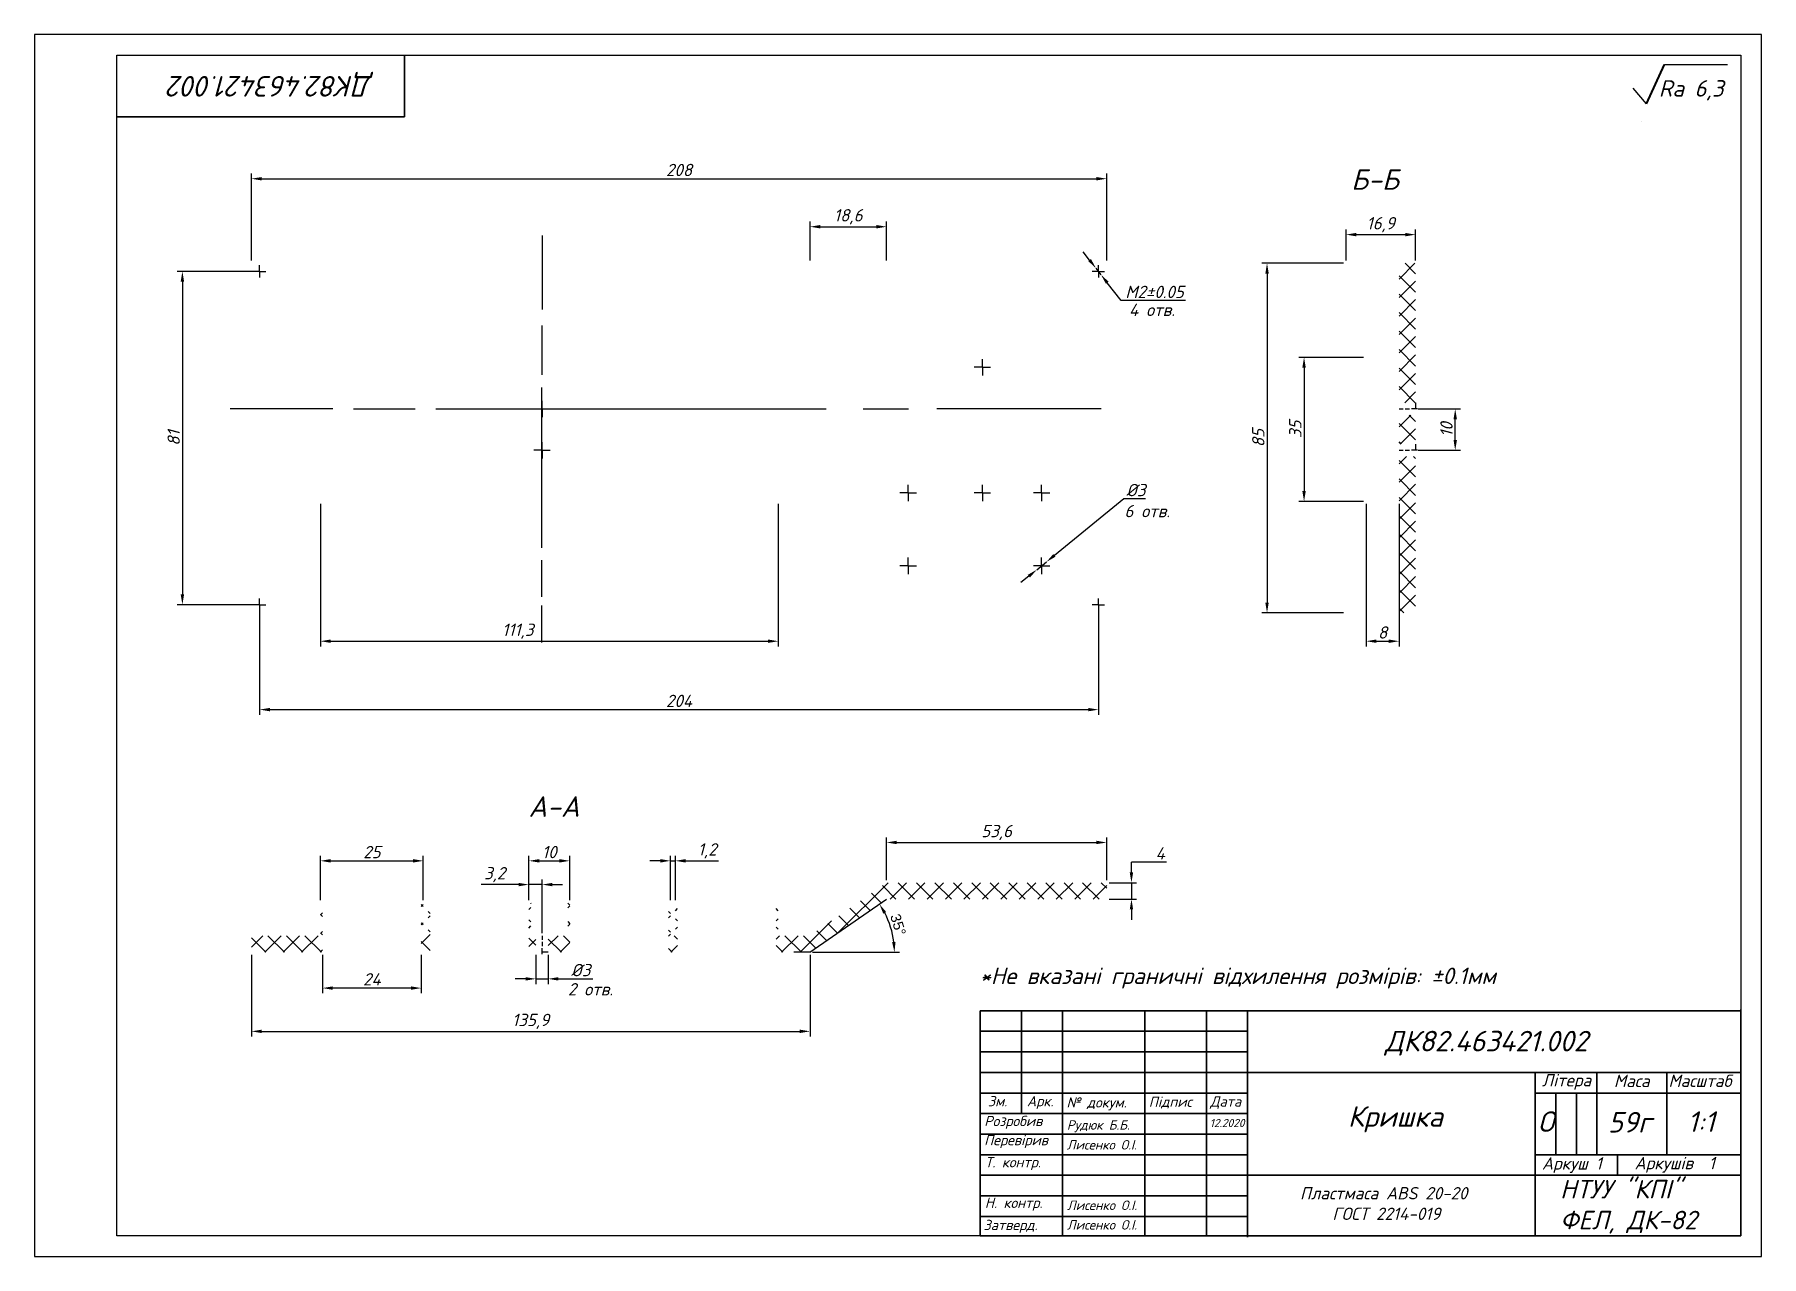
# Paper-space layout 'Лист1' of a CAD drawing. Header units: millimetres. Extents: x 0 to 420, y 0 to 297.
import ezdxf

# ---------------------------------------------------------------- set-up
doc = ezdxf.new("R2010")
doc.units = ezdxf.units.MM
doc.layers.add('MD_Штриховка', color=7, linetype='Continuous', lineweight=25)
doc.layers.add('схема', color=7, linetype='Continuous', lineweight=35)
doc.styles.get("Standard").update_dxf_attribs({"font": 'arial.ttf'})
doc.styles.add('стиль1', font='isocpeui.ttf')
doc.dimstyles.new('ISO-25', dxfattribs={"dimtxt": 2.5, "dimasz": 2.5, "dimexe": 1.25, "dimexo": 0.625, "dimtad": 1, "dimtxsty": 'Standard', "dimcen": 2.5, "dimadec": 0, "dimazin": 0, "dimtfac": 1, "dimtmove": 0, "dimatfit": 3, "dimfxl": 1, "dimarcsym": 0})
doc.dimstyles.new('Копия ISO-25', dxfattribs={"dimtxt": 2.5, "dimasz": 2.5, "dimexe": 1.25, "dimexo": 0.625, "dimtad": 1, "dimtih": 1, "dimtoh": 1, "dimtxsty": 'Standard', "dimcen": 2.5, "dimadec": 0, "dimazin": 0, "dimtfac": 1, "dimtmove": 1, "dimatfit": 3, "dimfxl": 1, "dimarcsym": 0})

# ---------------------------------------------------------------- blocks, each defined once
blk = doc.blocks.new('*D11')
at = {"color": 0, "lineweight": -2, "transparency": 16777216}
for p, q in [((121.93, 73.31), (121.93, 66.22)), ((124.93, 73.31), (124.93, 66.22)), ((119.43, 67.47), (116.93, 67.47)), ((121.93, 67.47), (124.93, 67.47)), ((127.43, 67.47), (135.77, 67.47))]:
    blk.add_line(p, q, dxfattribs=at)
at = {"color": 0, "transparency": 16777216}
for points in [[(119.43, 67.89), (119.43, 67.06), (121.93, 67.47)], [(127.43, 67.89), (127.43, 67.06), (124.93, 67.47)]]:
    blk.add_solid(points, dxfattribs=at)
at = {"layer": 'Defpoints', "color": 0, "transparency": 16777216}
for p in [(121.93, 73.94), (124.93, 73.94), (124.93, 67.47)]:
    blk.add_point(p, dxfattribs=at)
at = {"color": 0, "transparency": 16777216, "insert": (132.85, 69.6), "char_height": 2.5, "attachment_point": 5}
blk.add_mtext('{\\fISOCPEUR|b0|i1|c0|p34;\\H1.2x;%%C\\fISOCPEUR|b0|i1|c204|p34;3}', dxfattribs=at)
blk = doc.blocks.new('*D12')
at = {"color": 0, "lineweight": -2, "transparency": 16777216}
for p, q in [((323.24, 218.53), (307.51, 218.53)), ((308.76, 216.03), (308.76, 186.03)), ((323.24, 183.53), (307.51, 183.53))]:
    blk.add_line(p, q, dxfattribs=at)
at = {"color": 0, "transparency": 16777216}
for points in [[(308.34, 216.03), (309.17, 216.03), (308.76, 218.53)], [(308.34, 186.03), (309.17, 186.03), (308.76, 183.53)]]:
    blk.add_solid(points, dxfattribs=at)
at = {"layer": 'Defpoints', "color": 0, "transparency": 16777216}
for p in [(323.86, 218.53), (308.76, 183.53), (323.86, 183.53)]:
    blk.add_point(p, dxfattribs=at)
at = {"color": 0, "transparency": 16777216, "insert": (306.63, 201.03), "char_height": 2.5, "attachment_point": 5, "rotation": 90}
blk.add_mtext('{\\fISOCPEUR|b0|i1|c204|p34;\\H1.2x;35}', dxfattribs=at)
blk = doc.blocks.new('*D13')
at = {"color": 0, "lineweight": -2, "transparency": 16777216}
for p, q in [((318.33, 241.42), (298.5, 241.42)), ((299.75, 238.92), (299.75, 158.92)), ((318.33, 156.42), (298.5, 156.42))]:
    blk.add_line(p, q, dxfattribs=at)
at = {"color": 0, "transparency": 16777216}
for points in [[(299.34, 238.92), (300.17, 238.92), (299.75, 241.42)], [(299.34, 158.92), (300.17, 158.92), (299.75, 156.42)]]:
    blk.add_solid(points, dxfattribs=at)
at = {"layer": 'Defpoints', "color": 0, "transparency": 16777216}
for p in [(318.96, 241.42), (299.75, 156.42), (318.96, 156.42)]:
    blk.add_point(p, dxfattribs=at)
at = {"color": 0, "transparency": 16777216, "insert": (297.63, 198.92), "char_height": 2.5, "attachment_point": 5, "rotation": 90}
blk.add_mtext('{\\fISOCPEUR|b0|i1|c204|p34;\\H1.2x;85}', dxfattribs=at)
blk = doc.blocks.new('*D14')
at = {"color": 0, "lineweight": -2, "transparency": 16777216}
for p, q in [((336.49, 206), (346.77, 206)), ((345.52, 198.45), (345.52, 203.5)), ((336.49, 195.95), (346.77, 195.95))]:
    blk.add_line(p, q, dxfattribs=at)
at = {"color": 0, "transparency": 16777216}
for points in [[(345.11, 203.5), (345.94, 203.5), (345.52, 206)], [(345.11, 198.45), (345.94, 198.45), (345.52, 195.95)]]:
    blk.add_solid(points, dxfattribs=at)
at = {"layer": 'Defpoints', "color": 0, "transparency": 16777216}
for p in [(335.86, 206), (345.52, 206), (335.86, 195.95)]:
    blk.add_point(p, dxfattribs=at)
at = {"color": 0, "transparency": 16777216, "insert": (343.4, 200.98), "char_height": 2.5, "attachment_point": 5, "rotation": 90}
blk.add_mtext('{\\fISOCPEUR|b0|i1|c204|p34;\\H1.2x;10}', dxfattribs=at)
blk = doc.blocks.new('*D15')
at = {"color": 0, "lineweight": -2, "transparency": 16777216}
for p, q in [((69.54, 86.56), (69.54, 97.41)), ((94.54, 86.56), (94.54, 97.41)), ((72.04, 96.16), (92.04, 96.16))]:
    blk.add_line(p, q, dxfattribs=at)
at = {"color": 0, "transparency": 16777216}
for points in [[(72.04, 96.58), (72.04, 95.74), (69.54, 96.16)], [(92.04, 96.58), (92.04, 95.74), (94.54, 96.16)]]:
    blk.add_solid(points, dxfattribs=at)
at = {"layer": 'Defpoints', "color": 0, "transparency": 16777216}
for p in [(94.54, 96.16), (69.54, 85.94), (94.54, 85.94)]:
    blk.add_point(p, dxfattribs=at)
at = {"color": 0, "transparency": 16777216, "insert": (82.04, 98.29), "char_height": 2.5, "attachment_point": 5}
blk.add_mtext('{\\fISOCPEUR|b0|i1|c204|p34;\\H1.2x;25}', dxfattribs=at)
blk = doc.blocks.new('*D16')
at = {"color": 0, "lineweight": -2, "transparency": 16777216}
for p, q in [((70.04, 73.31), (70.04, 63.98)), ((94.04, 73.31), (94.04, 63.98)), ((91.54, 65.23), (72.54, 65.23))]:
    blk.add_line(p, q, dxfattribs=at)
at = {"color": 0, "transparency": 16777216}
for points in [[(72.54, 65.65), (72.54, 64.81), (70.04, 65.23)], [(91.54, 65.65), (91.54, 64.81), (94.04, 65.23)]]:
    blk.add_solid(points, dxfattribs=at)
at = {"layer": 'Defpoints', "color": 0, "transparency": 16777216}
for p in [(70.04, 73.94), (94.04, 73.94), (70.04, 65.23)]:
    blk.add_point(p, dxfattribs=at)
at = {"color": 0, "transparency": 16777216, "insert": (82.04, 67.36), "char_height": 2.5, "attachment_point": 5}
blk.add_mtext('{\\fISOCPEUR|b0|i1|c204|p34;\\H1.2x;24}', dxfattribs=at)
blk = doc.blocks.new('*D17')
at = {"color": 0, "lineweight": -2, "transparency": 16777216}
for p, q in [((52.75, 242.05), (52.75, 263.21)), ((55.25, 261.96), (258.25, 261.96)), ((260.75, 242.05), (260.75, 263.21))]:
    blk.add_line(p, q, dxfattribs=at)
at = {"color": 0, "transparency": 16777216}
for points in [[(55.25, 262.37), (55.25, 261.54), (52.75, 261.96)], [(258.25, 262.37), (258.25, 261.54), (260.75, 261.96)]]:
    blk.add_solid(points, dxfattribs=at)
at = {"layer": 'Defpoints', "color": 0, "transparency": 16777216}
for p in [(260.75, 261.96), (52.75, 241.42), (260.75, 241.42)]:
    blk.add_point(p, dxfattribs=at)
at = {"color": 0, "transparency": 16777216, "insert": (156.75, 264.08), "char_height": 2.5, "attachment_point": 5}
blk.add_mtext('{\\fISOCPEUR|b0|i1|c204|p34;\\H1.2x;208}', dxfattribs=at)
blk = doc.blocks.new('*D18')
at = {"color": 0, "lineweight": -2, "transparency": 16777216}
for p, q in [((188.6, 242.05), (188.6, 251.54)), ((191.1, 250.29), (204.7, 250.29)), ((207.2, 242.05), (207.2, 251.54))]:
    blk.add_line(p, q, dxfattribs=at)
at = {"color": 0, "transparency": 16777216}
for points in [[(191.1, 250.71), (191.1, 249.87), (188.6, 250.29)], [(204.7, 250.71), (204.7, 249.87), (207.2, 250.29)]]:
    blk.add_solid(points, dxfattribs=at)
at = {"layer": 'Defpoints', "color": 0, "transparency": 16777216}
for p in [(207.2, 250.29), (188.6, 241.42), (207.2, 241.42)]:
    blk.add_point(p, dxfattribs=at)
at = {"color": 0, "transparency": 16777216, "insert": (197.9, 252.72), "char_height": 2.5, "width": 3.1273, "attachment_point": 5}
blk.add_mtext('{\\fISOCPEUR|b0|i1|c204|p34;\\H1.2x;18\\fISOCPEUR|b0|i1|c0|p34;,6}', dxfattribs=at)
blk = doc.blocks.new('*D19')
at = {"color": 0, "lineweight": -2, "transparency": 16777216}
for p, q in [((52.75, 73.31), (52.75, 53.46)), ((188.6, 73.31), (188.6, 53.46)), ((55.25, 54.71), (186.1, 54.71))]:
    blk.add_line(p, q, dxfattribs=at)
at = {"color": 0, "transparency": 16777216}
for points in [[(55.25, 55.13), (55.25, 54.3), (52.75, 54.71)], [(186.1, 55.13), (186.1, 54.3), (188.6, 54.71)]]:
    blk.add_solid(points, dxfattribs=at)
at = {"layer": 'Defpoints', "color": 0, "transparency": 16777216}
for p in [(52.75, 73.94), (188.6, 73.94), (188.6, 54.71)]:
    blk.add_point(p, dxfattribs=at)
at = {"color": 0, "transparency": 16777216, "insert": (120.67, 57.14), "char_height": 2.5, "attachment_point": 5}
blk.add_mtext('{\\fISOCPEUR|b0|i1|c204|p34;\\H1.2x;135,9}', dxfattribs=at)
blk = doc.blocks.new('*D20')
at = {"color": 0, "lineweight": -2, "transparency": 16777216}
for p, q in [((120.24, 86.56), (120.24, 97.41)), ((130.16, 86.56), (130.16, 97.41)), ((122.74, 96.16), (127.66, 96.16))]:
    blk.add_line(p, q, dxfattribs=at)
at = {"color": 0, "transparency": 16777216}
for points in [[(122.74, 96.58), (122.74, 95.74), (120.24, 96.16)], [(127.66, 96.58), (127.66, 95.74), (130.16, 96.16)]]:
    blk.add_solid(points, dxfattribs=at)
at = {"layer": 'Defpoints', "color": 0, "transparency": 16777216}
for p in [(130.16, 96.16), (120.24, 85.94), (130.16, 85.94)]:
    blk.add_point(p, dxfattribs=at)
at = {"color": 0, "transparency": 16777216, "insert": (125.2, 98.29), "char_height": 2.5, "attachment_point": 5}
blk.add_mtext('{\\fISOCPEUR|b0|i1|c204|p34;\\H1.2x;10}', dxfattribs=at)
blk = doc.blocks.new('*D21')
at = {"color": 0, "lineweight": -2, "transparency": 16777216}
for p, q in [((69.54, 182.9), (69.54, 148.29)), ((180.88, 182.9), (180.88, 148.29)), ((72.04, 149.54), (178.38, 149.54))]:
    blk.add_line(p, q, dxfattribs=at)
at = {"color": 0, "transparency": 16777216}
for points in [[(72.04, 149.96), (72.04, 149.13), (69.54, 149.54)], [(178.38, 149.96), (178.38, 149.13), (180.88, 149.54)]]:
    blk.add_solid(points, dxfattribs=at)
at = {"layer": 'Defpoints', "color": 0, "transparency": 16777216}
for p in [(69.54, 183.53), (180.88, 183.53), (180.88, 149.54)]:
    blk.add_point(p, dxfattribs=at)
at = {"color": 0, "transparency": 16777216, "insert": (117.55, 151.97), "char_height": 2.5, "attachment_point": 5}
blk.add_mtext('{\\fISOCPEUR|b0|i1|c204|p34;\\H1.2x;111\\fISOCPEUR|b0|i1|c0|p34;,3}', dxfattribs=at)
blk = doc.blocks.new('*D22')
at = {"color": 0, "lineweight": -2, "transparency": 16777216}
for p, q in [((154.66, 86.56), (154.66, 97.41)), ((155.88, 86.56), (155.88, 97.41)), ((152.16, 96.16), (149.66, 96.16)), ((154.66, 96.16), (155.88, 96.16)), ((158.38, 96.16), (166.35, 96.16))]:
    blk.add_line(p, q, dxfattribs=at)
at = {"color": 0, "transparency": 16777216}
for points in [[(152.16, 96.58), (152.16, 95.74), (154.66, 96.16)], [(158.38, 96.58), (158.38, 95.74), (155.88, 96.16)]]:
    blk.add_solid(points, dxfattribs=at)
at = {"layer": 'Defpoints', "color": 0, "transparency": 16777216}
for p in [(155.88, 96.16), (154.66, 85.94), (155.88, 85.94)]:
    blk.add_point(p, dxfattribs=at)
at = {"color": 0, "transparency": 16777216, "insert": (163.61, 98.59), "char_height": 2.5, "attachment_point": 5}
blk.add_mtext('{\\fISOCPEUR|b0|i1|c204|p34;\\H1.2x;1,2}', dxfattribs=at)
blk = doc.blocks.new('*D23')
at = {"color": 0, "lineweight": -2, "transparency": 16777216}
for p, q in [((323.86, 182.9), (323.86, 148.29)), ((331.86, 182.9), (331.86, 148.29)), ((326.36, 149.54), (329.36, 149.54))]:
    blk.add_line(p, q, dxfattribs=at)
at = {"color": 0, "transparency": 16777216}
for points in [[(326.36, 149.96), (326.36, 149.13), (323.86, 149.54)], [(329.36, 149.96), (329.36, 149.13), (331.86, 149.54)]]:
    blk.add_solid(points, dxfattribs=at)
at = {"layer": 'Defpoints', "color": 0, "transparency": 16777216}
for p in [(323.86, 183.53), (331.86, 183.53), (331.86, 149.54)]:
    blk.add_point(p, dxfattribs=at)
at = {"color": 0, "transparency": 16777216, "insert": (327.86, 151.67), "char_height": 2.5, "attachment_point": 5}
blk.add_mtext('{\\fISOCPEUR|b0|i1|c204|p34;\\H1.2x;8}', dxfattribs=at)
blk = doc.blocks.new('*D24')
at = {"color": 0, "lineweight": -2, "transparency": 16777216}
for p, q in [((266.78, 93.34), (266.78, 95.84)), ((275.32, 95.84), (266.78, 95.84)), ((261.38, 90.84), (268.03, 90.84)), ((266.78, 90.84), (266.78, 86.84)), ((261.38, 86.84), (268.03, 86.84)), ((266.78, 84.34), (266.78, 81.84))]:
    blk.add_line(p, q, dxfattribs=at)
at = {"color": 0, "transparency": 16777216}
for points in [[(266.36, 93.34), (267.19, 93.34), (266.78, 90.84)], [(266.36, 84.34), (267.19, 84.34), (266.78, 86.84)]]:
    blk.add_solid(points, dxfattribs=at)
at = {"layer": 'Defpoints', "color": 0, "transparency": 16777216}
for p in [(260.75, 90.84), (260.75, 86.84), (266.78, 86.84)]:
    blk.add_point(p, dxfattribs=at)
at = {"color": 0, "transparency": 16777216, "insert": (273.77, 97.97), "char_height": 2.5, "attachment_point": 5}
blk.add_mtext('{\\fISOCPEUR|b0|i1|c204|p34;\\H1.2x;4}', dxfattribs=at)
blk = doc.blocks.new('*D25')
at = {"color": 0, "lineweight": -2, "transparency": 16777216}
for p, q in [((318.96, 242.05), (318.96, 249.62)), ((321.46, 248.37), (333.36, 248.37)), ((335.86, 242.05), (335.86, 249.62))]:
    blk.add_line(p, q, dxfattribs=at)
at = {"color": 0, "transparency": 16777216}
for points in [[(321.46, 248.79), (321.46, 247.95), (318.96, 248.37)], [(333.36, 248.79), (333.36, 247.95), (335.86, 248.37)]]:
    blk.add_solid(points, dxfattribs=at)
at = {"layer": 'Defpoints', "color": 0, "transparency": 16777216}
for p in [(335.86, 248.37), (318.96, 241.42), (335.86, 241.42)]:
    blk.add_point(p, dxfattribs=at)
at = {"color": 0, "transparency": 16777216, "insert": (327.41, 250.79), "char_height": 2.5, "width": 2.95, "attachment_point": 5}
blk.add_mtext('{\\fISOCPEUR|b0|i1|c204|p34;\\H1.2x;16\\fISOCPEUR|b0|i1|c0|p34;,9}', dxfattribs=at)
blk = doc.blocks.new('*D26')
at = {"color": 0, "lineweight": -2, "transparency": 16777216}
for p, q in [((117.74, 90.39), (108.6, 90.39)), ((120.24, 86.56), (120.24, 91.64)), ((123.43, 90.39), (120.24, 90.39)), ((123.43, 78.56), (123.43, 91.64)), ((125.93, 90.39), (128.43, 90.39))]:
    blk.add_line(p, q, dxfattribs=at)
at = {"color": 0, "transparency": 16777216}
for points in [[(117.74, 90.8), (117.74, 89.97), (120.24, 90.39)], [(125.93, 90.8), (125.93, 89.97), (123.43, 90.39)]]:
    blk.add_solid(points, dxfattribs=at)
at = {"layer": 'Defpoints', "color": 0, "transparency": 16777216}
for p in [(120.24, 90.39), (120.24, 85.94), (123.43, 77.94)]:
    blk.add_point(p, dxfattribs=at)
at = {"color": 0, "transparency": 16777216, "insert": (111.92, 92.81), "char_height": 2.5, "attachment_point": 5}
blk.add_mtext('{\\fISOCPEUR|b0|i1|c204|p34;\\H1.2x;3,2}', dxfattribs=at)
blk = doc.blocks.new('*D27')
at = {"color": 0, "lineweight": -2, "transparency": 16777216}
for p, q in [((256.6, 242.19), (255.06, 244.16)), ((258.14, 240.21), (259.36, 238.63)), ((264.28, 232.32), (260.9, 236.66)), ((279.89, 232.32), (264.28, 232.32))]:
    blk.add_line(p, q, dxfattribs=at)
at = {"color": 0, "transparency": 16777216}
for points in [[(256.93, 242.44), (256.27, 241.93), (258.14, 240.21)], [(261.23, 236.92), (260.57, 236.41), (259.36, 238.63)]]:
    blk.add_solid(points, dxfattribs=at)
at = {"layer": 'Defpoints', "color": 0, "transparency": 16777216}
for p in [(258.14, 240.21), (259.36, 238.63)]:
    blk.add_point(p, dxfattribs=at)
at = {"color": 0, "transparency": 16777216, "insert": (272.4, 234.45), "char_height": 2.5, "attachment_point": 5}
blk.add_mtext('{\\fISOCPEUR|b0|i1|c204|p34;\\H1.2x;М\\fISOCPEUR|b0|i1|c0|p34;2±0.05}', dxfattribs=at)
blk = doc.blocks.new('*D28')
at = {"color": 0, "lineweight": -2, "transparency": 16777216}
for p, q in [((264.96, 184.15), (248.04, 170.4)), ((270.16, 184.15), (264.96, 184.15)), ((243.77, 166.93), (246.1, 168.82)), ((241.83, 165.36), (239.89, 163.78))]:
    blk.add_line(p, q, dxfattribs=at)
at = {"color": 0, "transparency": 16777216}
for points in [[(247.77, 170.72), (248.3, 170.08), (246.1, 168.82)], [(241.56, 165.68), (242.09, 165.03), (243.77, 166.93)]]:
    blk.add_solid(points, dxfattribs=at)
at = {"layer": 'Defpoints', "color": 0, "transparency": 16777216}
for p in [(246.1, 168.82), (243.77, 166.93)]:
    blk.add_point(p, dxfattribs=at)
at = {"color": 0, "transparency": 16777216, "insert": (267.87, 186.28), "char_height": 2.5, "attachment_point": 5}
blk.add_mtext('{\\fISOCPEUR|b0|i1|c0|p34;\\H1.2x;%%C\\fISOCPEUR|b0|i1|c204|p34;3}', dxfattribs=at)
blk = doc.blocks.new('*D29')
at = {"color": 0, "lineweight": -2, "transparency": 16777216}
blk.add_line((189.22, 73.94), (210.39, 73.94), dxfattribs=at)
blk.add_arc((188.6, 73.94), 20.54, 6.9774, 27.7684, dxfattribs=at)
at = {"color": 0, "transparency": 16777216}
for points in [[(206.42, 83.29), (207.13, 83.72), (205.48, 85.64)], [(209.4, 76.46), (208.57, 76.41), (209.14, 73.94)]]:
    blk.add_solid(points, dxfattribs=at)
at = {"layer": 'Defpoints', "color": 0, "transparency": 16777216}
for p in [(207.2, 86.84), (208.72, 78.06), (184.67, 73.94), (188.6, 73.94), (188.6, 73.94)]:
    blk.add_point(p, dxfattribs=at)
at = {"color": 0, "transparency": 16777216, "insert": (210.02, 80.64), "char_height": 2.5, "attachment_point": 5, "rotation": 287.3729}
blk.add_mtext('35°', dxfattribs=at)
blk = doc.blocks.new('*D30')
at = {"color": 0, "lineweight": -2, "transparency": 16777216}
for p, q in [((54.13, 239.42), (34.71, 239.42)), ((35.96, 236.92), (35.96, 160.92)), ((54.13, 158.42), (34.71, 158.42))]:
    blk.add_line(p, q, dxfattribs=at)
at = {"color": 0, "transparency": 16777216}
for points in [[(35.54, 236.92), (36.38, 236.92), (35.96, 239.42)], [(35.54, 160.92), (36.38, 160.92), (35.96, 158.42)]]:
    blk.add_solid(points, dxfattribs=at)
at = {"layer": 'Defpoints', "color": 0, "transparency": 16777216}
for p in [(54.75, 239.42), (35.96, 158.42), (54.75, 158.42)]:
    blk.add_point(p, dxfattribs=at)
at = {"color": 0, "transparency": 16777216, "insert": (33.84, 198.92), "char_height": 2.5, "attachment_point": 5, "rotation": 90}
blk.add_mtext('{\\fISOCPEUR|b0|i1|c204|p34;\\H1.2x;81}', dxfattribs=at)
blk = doc.blocks.new('*D31')
at = {"color": 0, "lineweight": -2, "transparency": 16777216}
for p, q in [((207.2, 91.47), (207.2, 101.87)), ((260.75, 91.47), (260.75, 101.87)), ((209.7, 100.62), (258.25, 100.62))]:
    blk.add_line(p, q, dxfattribs=at)
at = {"color": 0, "transparency": 16777216}
for points in [[(209.7, 101.04), (209.7, 100.21), (207.2, 100.62)], [(258.25, 101.04), (258.25, 100.21), (260.75, 100.62)]]:
    blk.add_solid(points, dxfattribs=at)
at = {"layer": 'Defpoints', "color": 0, "transparency": 16777216}
for p in [(260.75, 100.62), (207.2, 90.84), (260.75, 90.84)]:
    blk.add_point(p, dxfattribs=at)
at = {"color": 0, "transparency": 16777216, "insert": (233.98, 103.05), "char_height": 2.5, "attachment_point": 5}
blk.add_mtext('{\\fISOCPEUR|b0|i1|c204|p34;\\H1.2x;53,6}', dxfattribs=at)
blk = doc.blocks.new('*D32')
at = {"color": 0, "lineweight": -2, "transparency": 16777216}
for p, q in [((54.75, 157.8), (54.75, 131.66)), ((258.75, 157.8), (258.75, 131.66)), ((57.25, 132.91), (256.25, 132.91))]:
    blk.add_line(p, q, dxfattribs=at)
at = {"color": 0, "transparency": 16777216}
for points in [[(57.25, 133.33), (57.25, 132.5), (54.75, 132.91)], [(256.25, 133.33), (256.25, 132.5), (258.75, 132.91)]]:
    blk.add_solid(points, dxfattribs=at)
at = {"layer": 'Defpoints', "color": 0, "transparency": 16777216}
for p in [(54.75, 158.42), (258.75, 158.42), (258.75, 132.91)]:
    blk.add_point(p, dxfattribs=at)
at = {"color": 0, "transparency": 16777216, "insert": (156.75, 135.04), "char_height": 2.5, "attachment_point": 5}
blk.add_mtext('{\\fISOCPEUR|b0|i1|c204|p34;\\H1.2x;204}', dxfattribs=at)

psp = doc.layouts.new('Лист1')

# ---------------------------------------------------------------- hatches: boundary and pattern name
at = {"layer": 'MD_Штриховка'}
h = psp.add_hatch(dxfattribs=at)
h.set_pattern_fill('ANSI37', color=256, style=0)
h.paths.add_polyline_path([(335.86, 194.446), (331.86, 194.446), (331.86, 156.424), (335.86, 156.424)], flags=0)
h.paths.add_polyline_path([(335.86, 204.505), (331.86, 204.505), (331.86, 197.446), (335.86, 197.446)], flags=0)
h.paths.add_polyline_path([(331.86, 207.505), (335.86, 207.505), (335.86, 241.424), (331.86, 241.424)], flags=0)
h = psp.add_hatch(dxfattribs=at)
h.set_pattern_fill('ANSI37', color=256, style=0)
h.paths.add_polyline_path([(69.54, 85.935), (69.54, 77.935), (52.75, 77.935), (52.75, 73.935), (70.04, 73.935), (70.04, 85.935)], flags=0)
h.paths.add_polyline_path([(95.74, 85.935), (95.74, 77.935), (94.54, 77.935), (94.54, 85.935), (94.04, 85.935), (94.04, 73.935), (96.24, 73.935), (96.24, 85.935)], flags=0)
h.paths.add_polyline_path([(154.662, 77.935), (154.662, 85.935), (154.162, 85.935), (154.162, 73.935), (156.383, 73.935), (156.383, 85.935), (155.883, 85.935), (155.883, 77.935)], flags=0)
h.paths.add_polyline_path([(124.935, 77.935), (124.935, 73.935), (130.162, 73.935), (130.162, 85.935), (129.662, 85.935), (129.662, 77.935)], flags=0)
h.paths.add_polyline_path([(121.935, 73.935), (121.935, 77.935), (120.74, 77.935), (120.74, 85.935), (120.24, 85.935), (120.24, 73.935)], flags=0)
h.paths.add_polyline_path([(188.597, 73.935), (207.202, 86.84), (260.75, 86.84), (260.75, 90.84), (207.202, 90.84), (188.597, 77.935), (180.883, 77.935), (180.883, 85.935), (180.383, 85.935), (180.383, 73.935)], flags=0)

# ---------------------------------------------------------------- linework, layer by layer
for p, q in [((0, 297), (0, 0)), ((420, 297), (0, 297)), ((420, 0), (420, 297)), ((20, 292), (415, 292)), ((20, 5), (20, 292)), ((20, 277), (20, 292)), ((20, 292), (90, 292)), ((415, 292), (415, 5)), ((396.385, 289.726), (411.71, 289.726)), ((392, 280.125), (388.774, 283.945)), ((123.435, 248.185), (123.435, 230.185)), ((54.75, 239.424), (53.25, 239.424)), ((54.75, 239.424), (54.75, 240.924)), ((54.75, 239.424), (56.25, 239.424)), ((54.75, 239.424), (54.75, 237.924)), ((258.75, 239.424), (257.25, 239.424)), ((258.75, 239.424), (258.75, 240.924)), ((258.75, 239.424), (260.25, 239.424)), ((258.75, 239.424), (258.75, 237.924)), ((123.407, 226.3), (123.407, 214.3)), ((230.514, 216.121), (228.514, 216.121)), ((230.514, 216.121), (230.514, 218.121)), ((230.514, 216.121), (232.514, 216.121)), ((230.514, 216.121), (230.514, 214.121)), ((123.407, 202.248), (123.407, 211.248)), ((72.568, 206.005), (47.568, 206.005)), ((77.568, 206.005), (92.568, 206.005)), ((97.568, 206.005), (192.568, 206.005)), ((123.435, 206.005), (123.435, 208.005)), ((123.435, 206.005), (123.435, 204.005)), ((201.568, 206.005), (212.568, 206.005)), ((239.41, 206.005), (219.41, 206.005)), ((259.41, 206.005), (239.41, 206.005)), ((331.86, 206.005), (332.86, 206.005)), ((333.36, 206.005), (334.36, 206.005)), ((336.36, 206.005), (334.86, 206.005)), ((335.86, 207.505), (335.86, 206.005)), ((335.86, 207.505), (335.86, 206.005)), ((335.86, 207.505), (335.86, 206.005)), ((123.407, 172.248), (123.407, 202.248)), ((123.435, 195.946), (123.435, 197.946)), ((335.86, 197.446), (335.86, 195.946)), ((335.86, 197.446), (335.86, 195.946)), ((123.435, 195.946), (121.435, 195.946)), ((123.435, 195.946), (125.435, 195.946)), ((123.435, 195.946), (123.435, 193.946)), ((331.86, 195.946), (332.86, 195.946)), ((333.36, 195.946), (334.36, 195.946)), ((336.36, 195.946), (334.86, 195.946)), ((212.479, 185.579), (210.479, 185.579)), ((212.479, 185.579), (212.479, 187.579)), ((212.479, 185.579), (214.479, 185.579)), ((212.479, 185.579), (212.479, 183.579)), ((230.514, 185.579), (228.514, 185.579)), ((230.514, 185.579), (230.514, 187.579)), ((230.514, 185.579), (232.514, 185.579)), ((230.514, 185.579), (230.514, 183.579)), ((244.931, 185.579), (242.931, 185.579)), ((244.931, 185.579), (244.931, 187.579)), ((244.931, 185.579), (246.931, 185.579)), ((244.931, 185.579), (244.931, 183.579)), ((123.407, 160.3), (123.407, 169.248)), ((212.479, 167.878), (212.479, 169.878)), ((244.931, 167.878), (244.931, 169.878)), ((212.479, 167.878), (210.479, 167.878)), ((212.479, 167.878), (214.479, 167.878)), ((212.479, 167.878), (212.479, 165.878)), ((244.931, 167.878), (242.931, 167.878)), ((244.931, 167.878), (246.931, 167.878)), ((244.931, 167.878), (244.931, 165.878)), ((54.75, 158.424), (54.75, 159.924)), ((258.75, 158.424), (258.75, 159.924)), ((54.75, 158.424), (53.25, 158.424)), ((54.75, 158.424), (56.25, 158.424)), ((54.75, 158.424), (54.75, 156.924)), ((123.407, 149.248), (123.407, 158.248)), ((258.75, 158.424), (257.25, 158.424)), ((258.75, 158.424), (260.25, 158.424)), ((258.75, 158.424), (258.75, 156.924)), ((188.597, 73.935), (207.202, 86.84)), ((123.435, 77.935), (123.435, 76.935)), ((123.435, 76.435), (123.435, 75.435)), ((123.435, 73.435), (123.435, 74.935)), ((124.935, 73.935), (123.435, 73.935)), ((188.597, 73.935), (184.674, 73.935)), ((415, 5), (20, 5)), ((0, 0), (420, 0))]:
    psp.add_line(p, q)
at = {"layer": 'схема'}
for p, q in [((90, 277), (90, 292)), ((20, 277), (90, 277)), ((390.842, 275.934), (390.842, 275.934)), ((230, 5), (230, 59.717)), ((230, 59.717), (415, 59.717)), ((230, 59.717), (230, 5)), ((230, 35), (230, 59.717)), ((240, 59.717), (240, 35)), ((240, 59.717), (240, 34.717)), ((250, 5), (250, 59.717)), ((270, 59.717), (270, 5)), ((285, 59.717), (285, 5)), ((295, 59.717), (295, 4.717)), ((295, 5), (295, 59.717)), ((415, 5), (415, 60)), ((415, 45), (415, 60)), ((415, 59.717), (415, 5)), ((295, 54.717), (230, 54.717)), ((230, 49.717), (295, 49.717)), ((230, 45), (230, 35)), ((295, 44.717), (230, 44.717)), ((295, 44.717), (415, 44.717)), ((295, 44.717), (415, 44.717)), ((365, 44.717), (365, 5)), ((365, 40), (365, 44.717)), ((365, 25), (365, 44.717)), ((380, 44.717), (380, 24.717)), ((380, 44.717), (380, 40)), ((397, 44.717), (397, 24.717)), ((397, 44.717), (397, 25)), ((415, 45), (415, 40)), ((230, 39.717), (295, 39.717)), ((365, 40), (365, 25)), ((365, 39.717), (415, 39.717)), ((370, 39.717), (370, 24.717)), ((370, 39.717), (370, 25)), ((375, 39.717), (375, 24.717)), ((375, 39.717), (375, 25)), ((380, 40), (380, 25)), ((230, 30), (230, 35)), ((295, 34.717), (230, 34.717)), ((295, 35), (295, 30)), ((230, 29.717), (295, 29.717)), ((295, 24.717), (230, 24.717)), ((365, 25), (365, 20)), ((415, 24.717), (365, 24.717)), ((385, 24.717), (385, 19.717)), ((385, 20), (385, 24.717)), ((415, 25), (415, 20)), ((230, 19.717), (295, 19.717)), ((295, 5), (295, 20)), ((415, 19.717), (295, 19.717)), ((365, 20), (365, 5)), ((295, 14.717), (230, 14.717)), ((230, 9.717), (295, 9.717)), ((230, 5), (415, 5)), ((270, 5), (250, 5)), ((285, 5), (295, 5)), ((365, 5), (295, 5))]:
    psp.add_line(p, q, dxfattribs=at)
at = {"layer": 'схема', "lineweight": 40}
psp.add_line((392, 280.125), (396.385, 289.726), dxfattribs=at)

# ---------------------------------------------------------------- texts
at = {"attachment_point": 1}
for s, width, heights, insert, char_height in [('{\\fISOCPEUR|b0|i1|c0|p34;Ra 6,3}', 20.27334, [0], (395.029, 285.919), 4), ('{\\fISOCPEUR|b0|i1|c204|p34;4 отв.}', 15.64915, [3.656], (266.18, 231.582), 3), ('{\\fISOCPEUR|b0|i1|c204|p34;6 отв.}', 15.64915, [3.656], (265.066, 182.671), 3), ('{\\fISOCPEUR|b0|i1|c204|p34;*Не вказані граничні відхилення розмірів\\fISOCPEUR|b0|i1|c0|p34;:\\fISOCPEUR|b0|i1|c204|p34; ±0.1мм}', 150.91233, [0], (229.857, 70.209), 4), ('{\\fISOCPEUR|b0|i1|c204|p34;2 отв.}', 15.64915, [3.656], (129.725, 66.446), 3)]:
    psp.add_mtext_dynamic_manual_height_columns(s, width=width, gutter_width=12.5, heights=heights, dxfattribs=dict(at, insert=insert, char_height=char_height))
at = {"char_height": 5, "attachment_point": 1}
for s, insert, width in [('{\\fISOCPEUR|b0|i1|c204|p34;Б\\fISOCPEUR|b0|i1|c0|p34;-\\fISOCPEUR|b0|i1|c204|p34;Б}', (320.201, 264.269), 12.23687), ('{\\fISOCPEUR|b0|i1|c0|p34;A-A}', (120.135, 111.851), 6.11843)]:
    psp.add_mtext(s, dxfattribs=dict(at, insert=insert, width=width))
at = {"insert": (285.829, 33.427), "char_height": 2, "attachment_point": 1, "style": 'стиль1'}
psp.add_mtext_dynamic_manual_height_columns('12.2020', width=12.75587, gutter_width=12.5, heights=[2.689], dxfattribs=at)
at = {"layer": 'схема', "lineweight": 80, "insert": (82.139, 281.925), "char_height": 5, "attachment_point": 1, "rotation": 180, "style": 'стиль1'}
psp.add_mtext_dynamic_manual_height_columns('ДК82.463421.002', width=81.86775, gutter_width=12.5, heights=[0], dxfattribs=at)
at = {"layer": 'схема', "lineweight": 80, "insert": (328.417, 54.843), "char_height": 5, "attachment_point": 1, "style": 'стиль1'}
psp.add_mtext_dynamic_manual_height_columns('ДК82.463421.002', width=81.86775, gutter_width=12.5, heights=[0], dxfattribs=at)
at = {"layer": 'схема', "color": 0, "lineweight": 80, "attachment_point": 1, "style": 'стиль1'}
for s, width, insert, char_height in [('Літера', 13.34732, (366.612, 44.339), 3), ('Маса', 13.34732, (384.112, 44.164), 3), ('Масштаб', 13.34732, (397.389, 44.199), 3), ('Зм.', 8.25946, (231.87, 38.996), 2.5), ('Арк.', 8.25946, (241.358, 38.996), 2.5), ('№ докум.', 17.13629, (250.977, 38.691), 2.5), ('Підпис', 8.25946, (270.992, 38.848), 2.5), ('Дата', 8.25946, (285.932, 38.922), 2.5), ('Розробив', 20, (230.97, 34.17), 2.5), ('Перевірив', 20, (230.95, 29.534), 2.5), ('Т. контр.', 20, (231.168, 24.155), 2.5), ('Аркуш 1 ', 17.51191, (366.604, 24.113), 3), ('Аркушів  1', 26.54418, (389.13, 24.183), 3), ('НТУУ "КПІ"\\PФЕЛ, ДК-82', 41.25607, (371.013, 18.601), 4.5), ('Н. контр.', 20, (231.123, 14.284), 2.5), ('Затверд.', 20, (230.799, 8.892), 2.5)]:
    psp.add_mtext_dynamic_manual_height_columns(s, width=width, gutter_width=12.5, heights=[0], dxfattribs=dict(at, insert=insert, char_height=char_height))
at = {"layer": 'схема', "attachment_point": 1, "style": 'стиль1'}
for s, width, gutter_width, heights, insert, char_height in [('Кришка', 70, 17.5, [43.188], (319.41, 36.521), 5), ('О', 14.68521, 15, [0], (365.62, 35.279), 5), ('59г', 18.04963, 15, [0], (382.67, 35.123), 5), ('1:1', 14.68521, 15, [5.03], (402.023, 35.279), 5), ('\\pi15.74654;Пластмаса ABS 20-20\\P\\pi23.61472;ГОСТ 2214-019', 74.82717, 17.5, [43.188], (292.019, 16.87, 42.35), 3)]:
    psp.add_mtext_dynamic_manual_height_columns(s, width=width, gutter_width=gutter_width, heights=heights, dxfattribs=dict(at, insert=insert, char_height=char_height))
at = {"layer": 'схема', "char_height": 2.3, "attachment_point": 1, "style": 'стиль1'}
for s, insert in [('Рудюк Б.Б.', (251.072, 33.111)), ('Лисенко О.І.', (251.072, 28.284)), ('Лисенко О.І.', (251.129, 13.593)), ('Лисенко О.І.', (251.115, 8.821))]:
    psp.add_mtext(s, dxfattribs=dict(at, insert=insert))

# ---------------------------------------------------------------- dimensions: what is measured, and where the dimension line sits
for base, p1, p2, text, dimstyle, picture, middle in [((260.75, 261.958), (52.75, 241.424), (260.75, 241.424), '{\\fISOCPEUR|b0|i1|c204|p34;\\H1.2x;208}', 'ISO-25', '*D17', (156.75, 264.083)), ((207.202, 250.29), (188.597, 241.424), (207.202, 241.424), '{\\fISOCPEUR|b0|i1|c204|p34;\\H1.2x;18\\fISOCPEUR|b0|i1|c0|p34;,6}', 'ISO-25', '*D18', (197.899, 252.715)), ((335.86, 248.368), (318.956, 241.424), (335.86, 241.424), '{\\fISOCPEUR|b0|i1|c204|p34;\\H1.2x;16\\fISOCPEUR|b0|i1|c0|p34;,9}', 'Копия ISO-25', '*D25', (327.408, 250.793)), ((331.86, 149.543), (323.86, 183.53), (331.86, 183.53), '{\\fISOCPEUR|b0|i1|c204|p34;\\H1.2x;8}', 'ISO-25', '*D23', (327.86, 151.668)), ((260.75, 100.625), (207.202, 90.84), (260.75, 90.84), '{\\fISOCPEUR|b0|i1|c204|p34;\\H1.2x;53,6}', 'ISO-25', '*D31', (233.976, 103.05)), ((94.54, 96.161), (69.54, 85.935), (94.54, 85.935), '{\\fISOCPEUR|b0|i1|c204|p34;\\H1.2x;25}', 'ISO-25', '*D15', (82.04, 98.286)), ((130.162, 96.161), (120.24, 85.935), (130.162, 85.935), '{\\fISOCPEUR|b0|i1|c204|p34;\\H1.2x;10}', 'ISO-25', '*D20', (125.201, 98.286)), ((155.883, 96.161), (154.662, 85.935), (155.883, 85.935), '{\\fISOCPEUR|b0|i1|c204|p34;\\H1.2x;1,2}', 'ISO-25', '*D22', (163.614, 98.586)), ((188.597, 54.713), (52.75, 73.935), (188.597, 73.935), '{\\fISOCPEUR|b0|i1|c204|p34;\\H1.2x;135,9}', 'ISO-25', '*D19', (120.674, 57.138)), ((70.04, 65.23), (94.04, 73.935), (70.04, 73.935), '{\\fISOCPEUR|b0|i1|c204|p34;\\H1.2x;24}', 'ISO-25', '*D16', (82.04, 67.355))]:
    dim = psp.add_linear_dim(base=base, p1=p1, p2=p2, text=text, dimstyle=dimstyle, override={"dimlfac": -1})
    dim.commit()
    dim.dimension.update_dxf_attribs({"geometry": picture, "text_midpoint": middle})
for p1, p2, text, picture, middle in [((258.136, 240.213), (259.365, 238.635), '{\\fISOCPEUR|b0|i1|c204|p34;\\H1.2x;М\\fISOCPEUR|b0|i1|c0|p34;2±0.05}', '*D27', (264.28, 232.323)), ((243.767, 166.932), (246.095, 168.824), '{\\fISOCPEUR|b0|i1|c0|p34;\\H1.2x;%%C\\fISOCPEUR|b0|i1|c204|p34;3}', '*D28', (264.955, 184.151))]:
    dim = psp.add_diameter_dim_2p(p1=p1, p2=p2, text=text, dimstyle='Копия ISO-25', override={"dimlfac": -1})
    dim.commit()
    dim.dimension.update_dxf_attribs({"geometry": picture, "text_midpoint": middle, "dimtype": 163})
for base, p1, p2, text, picture, middle in [((35.961, 158.424), (54.75, 239.424), (54.75, 158.424), '{\\fISOCPEUR|b0|i1|c204|p34;\\H1.2x;81}', '*D30', (33.836, 198.924)), ((345.522, 206.005), (335.86, 195.946), (335.86, 206.005), '{\\fISOCPEUR|b0|i1|c204|p34;\\H1.2x;10}', '*D14', (343.397, 200.975))]:
    dim = psp.add_linear_dim(base=base, p1=p1, p2=p2, angle=90, text=text, dimstyle='ISO-25')
    dim.commit()
    dim.dimension.update_dxf_attribs({"geometry": picture, "text_midpoint": middle})
for base, p1, p2, text, picture, middle in [((299.752, 156.424), (318.956, 241.424), (318.956, 156.424), '{\\fISOCPEUR|b0|i1|c204|p34;\\H1.2x;85}', '*D13', (297.627, 198.924)), ((308.757, 183.53), (323.86, 218.53), (323.86, 183.53), '{\\fISOCPEUR|b0|i1|c204|p34;\\H1.2x;35}', '*D12', (306.632, 201.03))]:
    dim = psp.add_linear_dim(base=base, p1=p1, p2=p2, angle=90, text=text, dimstyle='ISO-25', override={"dimlfac": -1})
    dim.commit()
    dim.dimension.update_dxf_attribs({"geometry": picture, "text_midpoint": middle})
for base, p1, p2, text, picture, middle in [((180.883, 149.543), (69.54, 183.53), (180.883, 183.53), '{\\fISOCPEUR|b0|i1|c204|p34;\\H1.2x;111\\fISOCPEUR|b0|i1|c0|p34;,3}', '*D21', (117.555, 149.543)), ((124.935, 67.472), (121.935, 73.935), (124.935, 73.935), '{\\fISOCPEUR|b0|i1|c0|p34;\\H1.2x;%%C\\fISOCPEUR|b0|i1|c204|p34;3}', '*D11', (132.852, 67.472))]:
    dim = psp.add_linear_dim(base=base, p1=p1, p2=p2, text=text, dimstyle='ISO-25', override={"dimlfac": -1})
    dim.commit()
    dim.dimension.update_dxf_attribs({"geometry": picture, "text_midpoint": middle, "dimtype": 160})
dim = psp.add_linear_dim(base=(258.75, 132.913), p1=(54.75, 158.424), p2=(258.75, 158.424), text='{\\fISOCPEUR|b0|i1|c204|p34;\\H1.2x;204}', dimstyle='ISO-25')
dim.commit()
dim.dimension.update_dxf_attribs({"geometry": '*D32', "text_midpoint": (156.75, 132.913), "dimtype": 160})
dim = psp.add_linear_dim(base=(266.777, 86.84), p1=(260.75, 90.84), p2=(260.75, 86.84), angle=90, text='{\\fISOCPEUR|b0|i1|c204|p34;\\H1.2x;4}', dimstyle='Копия ISO-25', override={"dimlfac": -1})
dim.commit()
dim.dimension.update_dxf_attribs({"geometry": '*D24', "text_midpoint": (273.773, 91.175), "dimtype": 160})
dim = psp.add_linear_dim(base=(120.24, 90.386), p1=(123.435, 77.935), p2=(120.24, 85.935), text='{\\fISOCPEUR|b0|i1|c204|p34;\\H1.2x;3,2}', dimstyle='ISO-25')
dim.commit()
dim.dimension.update_dxf_attribs({"geometry": '*D26', "text_midpoint": (111.92, 92.811)})
dim = psp.add_angular_dim_2l(base=(208.721, 78.059), line1=((188.597, 73.935), (207.202, 86.84)), line2=((188.597, 73.935), (184.674, 73.935)), dimstyle='ISO-25')
dim.commit()
dim.dimension.update_dxf_attribs({"geometry": '*D29', "text_midpoint": (210.017, 80.637)})

doc.saveas('drawing.dxf')
